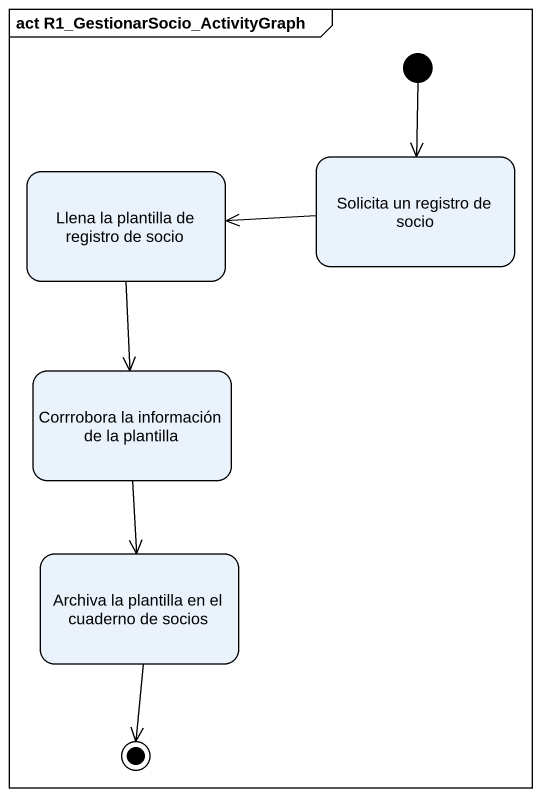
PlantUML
@startuml
mainframe act R1_GestionarSocio_ActivityGraph
hide empty description
state "Llena la plantilla de registro de socio" as Llena_la_plantilla_de
state "Solicita un registro de socio" as Solicita_un_registro_de
state "Corrrobora la información de la plantilla" as Corrrobora_la_información
state "Archiva la plantilla en el cuaderno de socios" as Archiva_la_plantilla_en_el
[*] --> Solicita_un_registro_de
Llena_la_plantilla_de --> Corrrobora_la_información
Solicita_un_registro_de -left-> Llena_la_plantilla_de
Corrrobora_la_información --> Archiva_la_plantilla_en_el
Archiva_la_plantilla_en_el --> [*]
@enduml
